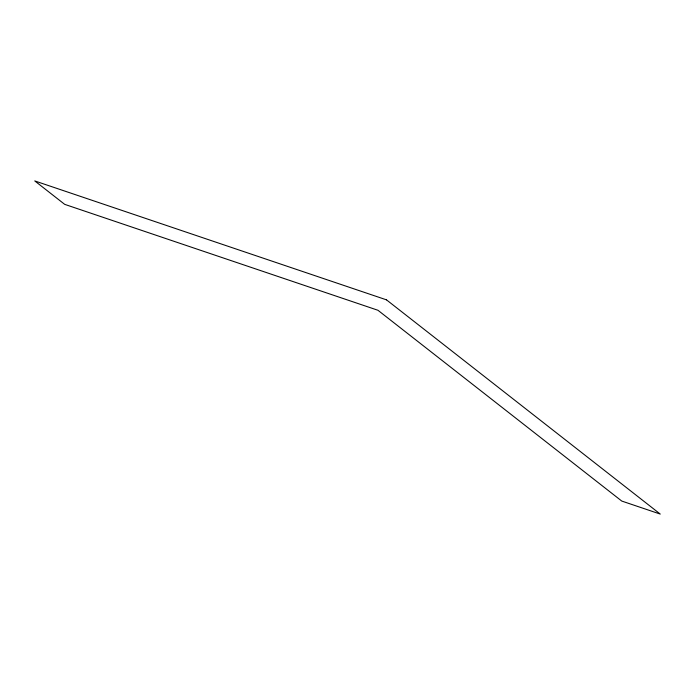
<?xml version="1.0" encoding="UTF-8"?>
<svg xmlns="http://www.w3.org/2000/svg" width="695" height="695" viewBox="0 0 695 695"><rect width="100%" height="100%" fill="white"/><g stroke="black" fill="none" stroke-linecap="round" stroke-linejoin="round"><path stroke-width="1.04" d="M386.49 299.849L34.75 180.926L64.696 204.356L377.958 310.274L621.782 501.069L660.25 514.074L386.49 299.849"/></g></svg>
